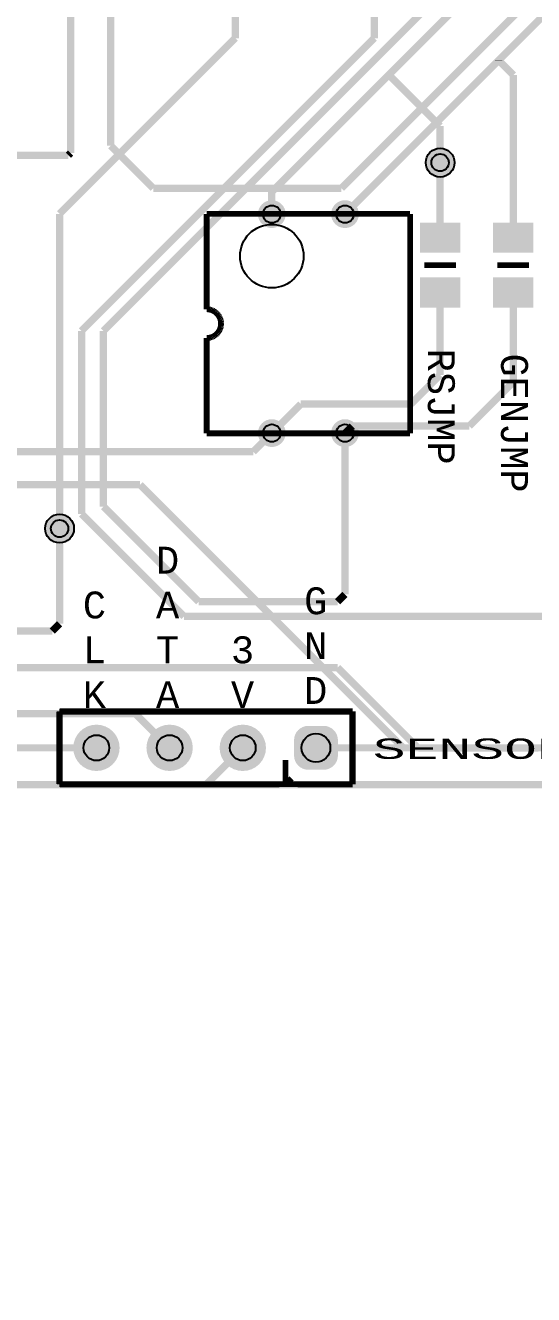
# Model space of a CAD drawing. Extents: x -3564 to 3564, y -2067 to 2176.
# Drawn here: x -1107 to -412, y -2067 to -332 of the extents above; entities that cross this region are included whole.
import ezdxf
from ezdxf.enums import TextEntityAlignment as Align

# ---------------------------------------------------------------- set-up
doc = ezdxf.new("R2010")
doc.units = 0
for name, color, linetype in [('3D_INFO_TOP', 1, 'CONTINUOUS'), ('BOARD_OUTLINE', 2, 'CONTINUOUS'), ('COPPER_BOTTOM', 1, 'CONTINUOUS'), ('COPPER_TOP', 3, 'CONTINUOUS'), ('DRILL', 255, 'CONTINUOUS'), ('SILKSCREEN_TOP', 4, 'CONTINUOUS'), ('SOLDER_MASK_BOTTOM', 212, 'CONTINUOUS'), ('SOLDER_MASK_TOP', 200, 'CONTINUOUS')]:
    doc.layers.add(name, color=color, linetype=linetype)
doc.styles.add('MONOTxtStyle', font='monotxt')

msp = doc.modelspace()

# ---------------------------------------------------------------- hatches: boundary and pattern name
at = {"layer": 'COPPER_BOTTOM'}
h = msp.add_hatch(color=256, dxfattribs=at)
edge = h.paths.add_edge_path()
edge.add_arc((-540, -520), 19.685039, 0, 360)
edge = h.paths.add_edge_path()
edge.add_arc((-540, -520), 11.811024, 0, 360)
h = msp.add_hatch(color=256, dxfattribs=at)
edge = h.paths.add_edge_path()
edge.add_arc((-770, -590.393701), 19, 0, 360)
edge = h.paths.add_edge_path()
edge.add_arc((-770, -590.393701), 12, 0, 360)
h = msp.add_hatch(color=256, dxfattribs=at)
edge = h.paths.add_edge_path()
edge.add_arc((-670, -590.393701), 19, 0, 360)
edge = h.paths.add_edge_path()
edge.add_arc((-670, -590.393701), 12, 0, 360)
h = msp.add_hatch(color=256, dxfattribs=at)
edge = h.paths.add_edge_path()
edge.add_arc((-770, -889.606299), 19, 0, 360)
edge = h.paths.add_edge_path()
edge.add_arc((-770, -889.606299), 12, 0, 360)
h = msp.add_hatch(color=256, dxfattribs=at)
edge = h.paths.add_edge_path()
edge.add_arc((-670, -889.606299), 19, 0, 360)
edge = h.paths.add_edge_path()
edge.add_arc((-670, -889.606299), 12, 0, 360)
h = msp.add_hatch(color=256, dxfattribs=at)
edge = h.paths.add_edge_path()
edge.add_arc((-1060, -1020), 19.685039, 0, 360)
edge = h.paths.add_edge_path()
edge.add_arc((-1060, -1020), 11.811024, 0, 360)
h = msp.add_hatch(color=256, dxfattribs=at)
edge = h.paths.add_edge_path()
edge.add_arc((-1009.635, -1319.635), 31.67, 0, 360)
edge = h.paths.add_edge_path()
edge.add_arc((-1009.635, -1319.635), 17.5, 0, 360)
h = msp.add_hatch(color=256, dxfattribs=at)
edge = h.paths.add_edge_path()
edge.add_arc((-909.635, -1319.635), 31.67, 0, 360)
edge = h.paths.add_edge_path()
edge.add_arc((-909.635, -1319.635), 17.5, 0, 360)
h = msp.add_hatch(color=256, dxfattribs=at)
edge = h.paths.add_edge_path()
edge.add_arc((-809.635, -1319.635), 31.67, 0, 360)
edge = h.paths.add_edge_path()
edge.add_arc((-809.635, -1319.635), 17.5, 0, 360)
h = msp.add_hatch(color=256, dxfattribs=at)
edge = h.paths.add_edge_path()
edge.add_line((-739.635, -1309.22), (-739.635, -1330.05))
edge.add_arc((-720.05, -1330.05), 19.585, 180, 270)
edge.add_line((-720.05, -1349.635), (-699.22, -1349.635))
edge.add_arc((-699.22, -1330.05), 19.585, 270, 0)
edge.add_line((-679.635, -1330.05), (-679.635, -1309.22))
edge.add_arc((-699.22, -1309.22), 19.585, 0, 90)
edge.add_line((-699.22, -1289.635), (-720.05, -1289.635))
edge.add_arc((-720.05, -1309.22), 19.585, 90, 180)
edge = h.paths.add_edge_path()
edge.add_arc((-709.635, -1319.635), 19.585, 0, 360)
at = {"layer": 'COPPER_TOP'}
h = msp.add_hatch(color=256, dxfattribs=at)
edge = h.paths.add_edge_path()
edge.add_arc((-540, -520), 19.685039, 0, 360)
edge = h.paths.add_edge_path()
edge.add_arc((-540, -520), 11.811024, 0, 360)
h = msp.add_hatch(color=256, dxfattribs=at)
edge = h.paths.add_edge_path()
edge.add_arc((-770, -590.393701), 19, 0, 360)
edge = h.paths.add_edge_path()
edge.add_arc((-770, -590.393701), 12, 0, 360)
h = msp.add_hatch(color=256, dxfattribs=at)
edge = h.paths.add_edge_path()
edge.add_arc((-670, -590.393701), 19, 0, 360)
edge = h.paths.add_edge_path()
edge.add_arc((-670, -590.393701), 12, 0, 360)
h = msp.add_hatch(color=256, dxfattribs=at)
edge = h.paths.add_edge_path()
edge.add_arc((-770, -889.606299), 19, 0, 360)
edge = h.paths.add_edge_path()
edge.add_arc((-770, -889.606299), 12, 0, 360)
h = msp.add_hatch(color=256, dxfattribs=at)
edge = h.paths.add_edge_path()
edge.add_arc((-670, -889.606299), 19, 0, 360)
edge = h.paths.add_edge_path()
edge.add_arc((-670, -889.606299), 12, 0, 360)
h = msp.add_hatch(color=256, dxfattribs=at)
edge = h.paths.add_edge_path()
edge.add_arc((-1060, -1020), 19.685039, 0, 360)
edge = h.paths.add_edge_path()
edge.add_arc((-1060, -1020), 11.811024, 0, 360)
h = msp.add_hatch(color=256, dxfattribs=at)
edge = h.paths.add_edge_path()
edge.add_arc((-1009.635, -1319.635), 31.67, 0, 360)
edge = h.paths.add_edge_path()
edge.add_arc((-1009.635, -1319.635), 17.5, 0, 360)
h = msp.add_hatch(color=256, dxfattribs=at)
edge = h.paths.add_edge_path()
edge.add_arc((-909.635, -1319.635), 31.67, 0, 360)
edge = h.paths.add_edge_path()
edge.add_arc((-909.635, -1319.635), 17.5, 0, 360)
h = msp.add_hatch(color=256, dxfattribs=at)
edge = h.paths.add_edge_path()
edge.add_arc((-809.635, -1319.635), 31.67, 0, 360)
edge = h.paths.add_edge_path()
edge.add_arc((-809.635, -1319.635), 17.5, 0, 360)
h = msp.add_hatch(color=256, dxfattribs=at)
edge = h.paths.add_edge_path()
edge.add_line((-739.635, -1309.22), (-739.635, -1330.05))
edge.add_arc((-720.05, -1330.05), 19.585, 180, 270)
edge.add_line((-720.05, -1349.635), (-699.22, -1349.635))
edge.add_arc((-699.22, -1330.05), 19.585, 270, 0)
edge.add_line((-679.635, -1330.05), (-679.635, -1309.22))
edge.add_arc((-699.22, -1309.22), 19.585, 0, 90)
edge.add_line((-699.22, -1289.635), (-720.05, -1289.635))
edge.add_arc((-720.05, -1309.22), 19.585, 90, 180)
edge = h.paths.add_edge_path()
edge.add_arc((-709.635, -1319.635), 19.585, 0, 360)
at = {"layer": 'DRILL'}
h = msp.add_hatch(color=255, dxfattribs=at)
edge = h.paths.add_edge_path()
edge.add_arc((-540, -520), 11.811024, 0, 360)
h = msp.add_hatch(color=255, dxfattribs=at)
edge = h.paths.add_edge_path()
edge.add_arc((-770, -590.393701), 12, 0, 360)
h = msp.add_hatch(color=255, dxfattribs=at)
edge = h.paths.add_edge_path()
edge.add_arc((-670, -590.393701), 12, 0, 360)
h = msp.add_hatch(color=255, dxfattribs=at)
edge = h.paths.add_edge_path()
edge.add_arc((-770, -889.606299), 12, 0, 360)
h = msp.add_hatch(color=255, dxfattribs=at)
edge = h.paths.add_edge_path()
edge.add_arc((-670, -889.606299), 12, 0, 360)
h = msp.add_hatch(color=255, dxfattribs=at)
edge = h.paths.add_edge_path()
edge.add_arc((-1060, -1020), 11.811024, 0, 360)
h = msp.add_hatch(color=255, dxfattribs=at)
edge = h.paths.add_edge_path()
edge.add_arc((-709.635, -1319.635), 19.585, 0, 360)
h = msp.add_hatch(color=255, dxfattribs=at)
edge = h.paths.add_edge_path()
edge.add_arc((-1009.635, -1319.635), 17.5, 0, 360)
h = msp.add_hatch(color=255, dxfattribs=at)
edge = h.paths.add_edge_path()
edge.add_arc((-909.635, -1319.635), 17.5, 0, 360)
h = msp.add_hatch(color=255, dxfattribs=at)
edge = h.paths.add_edge_path()
edge.add_arc((-809.635, -1319.635), 17.5, 0, 360)
at = {"layer": 'SOLDER_MASK_BOTTOM'}
h = msp.add_hatch(color=256, dxfattribs=at)
edge = h.paths.add_edge_path()
edge.add_arc((-540, -520), 19.685039, 0, 360)
h = msp.add_hatch(color=256, dxfattribs=at)
edge = h.paths.add_edge_path()
edge.add_arc((-770, -590.393701), 19, 0, 360)
edge = h.paths.add_edge_path()
edge.add_arc((-770, -590.393701), 12, 0, 360)
h = msp.add_hatch(color=256, dxfattribs=at)
edge = h.paths.add_edge_path()
edge.add_arc((-670, -590.393701), 19, 0, 360)
edge = h.paths.add_edge_path()
edge.add_arc((-670, -590.393701), 12, 0, 360)
h = msp.add_hatch(color=256, dxfattribs=at)
edge = h.paths.add_edge_path()
edge.add_arc((-770, -889.606299), 19, 0, 360)
edge = h.paths.add_edge_path()
edge.add_arc((-770, -889.606299), 12, 0, 360)
h = msp.add_hatch(color=256, dxfattribs=at)
edge = h.paths.add_edge_path()
edge.add_arc((-670, -889.606299), 19, 0, 360)
edge = h.paths.add_edge_path()
edge.add_arc((-670, -889.606299), 12, 0, 360)
h = msp.add_hatch(color=256, dxfattribs=at)
edge = h.paths.add_edge_path()
edge.add_arc((-1060, -1020), 19.685039, 0, 360)
h = msp.add_hatch(color=256, dxfattribs=at)
edge = h.paths.add_edge_path()
edge.add_arc((-1009.635, -1319.635), 31.67, 0, 360)
edge = h.paths.add_edge_path()
edge.add_arc((-1009.635, -1319.635), 17.5, 0, 360)
h = msp.add_hatch(color=256, dxfattribs=at)
edge = h.paths.add_edge_path()
edge.add_arc((-909.635, -1319.635), 31.67, 0, 360)
edge = h.paths.add_edge_path()
edge.add_arc((-909.635, -1319.635), 17.5, 0, 360)
h = msp.add_hatch(color=256, dxfattribs=at)
edge = h.paths.add_edge_path()
edge.add_arc((-809.635, -1319.635), 31.67, 0, 360)
edge = h.paths.add_edge_path()
edge.add_arc((-809.635, -1319.635), 17.5, 0, 360)
h = msp.add_hatch(color=256, dxfattribs=at)
edge = h.paths.add_edge_path()
edge.add_line((-739.635, -1309.22), (-739.635, -1330.05))
edge.add_arc((-720.05, -1330.05), 19.585, 180, 270)
edge.add_line((-720.05, -1349.635), (-699.22, -1349.635))
edge.add_arc((-699.22, -1330.05), 19.585, 270, 0)
edge.add_line((-679.635, -1330.05), (-679.635, -1309.22))
edge.add_arc((-699.22, -1309.22), 19.585, 0, 90)
edge.add_line((-699.22, -1289.635), (-720.05, -1289.635))
edge.add_arc((-720.05, -1309.22), 19.585, 90, 180)
edge = h.paths.add_edge_path()
edge.add_arc((-709.635, -1319.635), 19.585, 0, 360)
at = {"layer": 'SOLDER_MASK_TOP'}
h = msp.add_hatch(color=256, dxfattribs=at)
edge = h.paths.add_edge_path()
edge.add_arc((-540, -520), 19.685039, 0, 360)
h = msp.add_hatch(color=256, dxfattribs=at)
edge = h.paths.add_edge_path()
edge.add_arc((-770, -590.393701), 19, 0, 360)
edge = h.paths.add_edge_path()
edge.add_arc((-770, -590.393701), 12, 0, 360)
h = msp.add_hatch(color=256, dxfattribs=at)
edge = h.paths.add_edge_path()
edge.add_arc((-670, -590.393701), 19, 0, 360)
edge = h.paths.add_edge_path()
edge.add_arc((-670, -590.393701), 12, 0, 360)
h = msp.add_hatch(color=256, dxfattribs=at)
edge = h.paths.add_edge_path()
edge.add_arc((-770, -889.606299), 19, 0, 360)
edge = h.paths.add_edge_path()
edge.add_arc((-770, -889.606299), 12, 0, 360)
h = msp.add_hatch(color=256, dxfattribs=at)
edge = h.paths.add_edge_path()
edge.add_arc((-670, -889.606299), 19, 0, 360)
edge = h.paths.add_edge_path()
edge.add_arc((-670, -889.606299), 12, 0, 360)
h = msp.add_hatch(color=256, dxfattribs=at)
edge = h.paths.add_edge_path()
edge.add_arc((-1060, -1020), 19.685039, 0, 360)
h = msp.add_hatch(color=256, dxfattribs=at)
edge = h.paths.add_edge_path()
edge.add_arc((-1009.635, -1319.635), 31.67, 0, 360)
edge = h.paths.add_edge_path()
edge.add_arc((-1009.635, -1319.635), 17.5, 0, 360)
h = msp.add_hatch(color=256, dxfattribs=at)
edge = h.paths.add_edge_path()
edge.add_arc((-909.635, -1319.635), 31.67, 0, 360)
edge = h.paths.add_edge_path()
edge.add_arc((-909.635, -1319.635), 17.5, 0, 360)
h = msp.add_hatch(color=256, dxfattribs=at)
edge = h.paths.add_edge_path()
edge.add_arc((-809.635, -1319.635), 31.67, 0, 360)
edge = h.paths.add_edge_path()
edge.add_arc((-809.635, -1319.635), 17.5, 0, 360)
h = msp.add_hatch(color=256, dxfattribs=at)
edge = h.paths.add_edge_path()
edge.add_line((-739.635, -1309.22), (-739.635, -1330.05))
edge.add_arc((-720.05, -1330.05), 19.585, 180, 270)
edge.add_line((-720.05, -1349.635), (-699.22, -1349.635))
edge.add_arc((-699.22, -1330.05), 19.585, 270, 0)
edge.add_line((-679.635, -1330.05), (-679.635, -1309.22))
edge.add_arc((-699.22, -1309.22), 19.585, 0, 90)
edge.add_line((-699.22, -1289.635), (-720.05, -1289.635))
edge.add_arc((-720.05, -1309.22), 19.585, 90, 180)
edge = h.paths.add_edge_path()
edge.add_arc((-709.635, -1319.635), 19.585, 0, 360)

# ---------------------------------------------------------------- linework, layer by layer
at = {"layer": '3D_INFO_TOP', "color": 1}
for points, const_width in [([(-581, -590), (-859, -590)], 8), ([(-859, -590), (-859, -720.314961)], 8), ([(-581, -890), (-581, -590)], 8), ([(-566.574803, -616.692913), (-566.574803, -703.307087)], 0.03937), ([(-513.425197, -616.692913), (-566.574803, -616.692913)], 0.03937), ([(-513.425197, -703.307087), (-513.425197, -616.692913)], 0.03937), ([(-466.574803, -616.692913), (-466.574803, -703.307087)], 0.03937), ([(-413.425197, -616.692913), (-466.574803, -616.692913)], 0.03937), ([(-413.425197, -703.307087), (-413.425197, -616.692913)], 0.03937), ([(-566.574803, -703.307087), (-513.425197, -703.307087)], 0.03937), ([(-466.574803, -703.307087), (-413.425197, -703.307087)], 0.03937), ([(-858.999961, -720.314961), (-859, -720.314961)], 8), ([(-857.284331, -720.389843), (-858.999961, -720.314961)], 8), ([(-855.581693, -720.614016), (-857.284331, -720.389843)], 8), ([(-853.905118, -720.985709), (-855.581693, -720.614016)], 8), ([(-852.267283, -721.502087), (-853.905118, -720.985709)], 8), ([(-850.680709, -722.159291), (-852.267283, -721.502087)], 8), ([(-849.15748, -722.952244), (-850.680709, -722.159291)], 8), ([(-847.709094, -723.874921), (-849.15748, -722.952244)], 8), ([(-846.346693, -724.920354), (-847.709094, -723.874921)], 8), ([(-845.080551, -726.080551), (-846.346693, -724.920354)], 8), ([(-843.920354, -727.346693), (-845.080551, -726.080551)], 8), ([(-842.874921, -728.709094), (-843.920354, -727.346693)], 8), ([(-841.952244, -730.15748), (-842.874921, -728.709094)], 8), ([(-841.159291, -731.680709), (-841.952244, -730.15748)], 8), ([(-840.502087, -733.267283), (-841.159291, -731.680709)], 8), ([(-841.952244, -749.84252), (-841.159291, -748.319252)], 8), ([(-841.159291, -748.319252), (-840.502087, -746.732677)], 8), ([(-839.985709, -734.905118), (-840.502087, -733.267283)], 8), ([(-840.502087, -746.732677), (-839.985709, -745.094843)], 8), ([(-839.614016, -736.581693), (-839.985709, -734.905118)], 8), ([(-839.985709, -745.094843), (-839.614016, -743.418268)], 8), ([(-839.389843, -738.284331), (-839.614016, -736.581693)], 8), ([(-839.614016, -743.418268), (-839.389843, -741.71563)], 8), ([(-839.314961, -740), (-839.389843, -738.284331)], 8), ([(-839.389843, -741.71563), (-839.314961, -740)], 8), ([(-859, -759.685039), (-857.284331, -759.610118)], 8), ([(-859, -759.685039), (-859, -890)], 8), ([(-857.284331, -759.610118), (-855.581693, -759.385945)], 8), ([(-855.581693, -759.385945), (-853.905118, -759.014252)], 8), ([(-853.905118, -759.014252), (-852.267283, -758.497874)], 8), ([(-852.267283, -758.497874), (-850.680709, -757.840669)], 8), ([(-850.680709, -757.840669), (-849.15748, -757.047717)], 8), ([(-849.15748, -757.047717), (-847.709094, -756.125039)], 8), ([(-847.709094, -756.125039), (-846.346693, -755.079606)], 8), ([(-846.346693, -755.079606), (-845.080551, -753.919409)], 8), ([(-845.080551, -753.919409), (-843.920354, -752.653268)], 8), ([(-843.920354, -752.653268), (-842.874921, -751.290866)], 8), ([(-842.874921, -751.290866), (-841.952244, -749.84252)], 8), ([(-859, -890), (-581, -890)], 8), ([(-1060.365, -1369.225), (-1060.365, -1270.145)], 8), ([(-1060.365, -1270.145), (-660.175, -1270.145)], 8), ([(-660.175, -1270.145), (-660.175, -1369.225)], 8), ([(-660.175, -1369.225), (-1060.365, -1369.225)], 8)]:
    msp.add_lwpolyline(points, dxfattribs=dict(at, const_width=const_width))
msp.add_circle((-770, -647.755118), 43.370079, dxfattribs=at)
at = {"layer": 'BOARD_OUTLINE', "color": 2, "const_width": 0.000039}
for points in [[(-1250, -1398.766063), (-450, -1398.766063)], [(-450, -1398.766063), (-450, -2066.766063)], [(-450, -2066.766063), (0, -2066.766063)]]:
    msp.add_lwpolyline(points, dxfattribs=at)
at = {"layer": 'COPPER_BOTTOM', "color": 1, "const_width": 10}
for points in [[(-820, -350), (-820, 710)], [(-630, -350), (-630, -270)], [(-500, -290), (-770, -560)], [(-550, -300), (-1000, -750)], [(-1060, -590), (-820, -350)], [(-630, -350), (-1030, -750)], [(-610, -400), (-540, -470)], [(-540, -470), (-540, -520)], [(-770, -560), (-770, -590.393701)], [(-1060, -1020), (-1060, -590)], [(-1030, -750), (-1030, -1000)], [(-1000, -750), (-1000, -990)], [(-670, -889.606299), (-670, -1110)], [(-1000, -990), (-870, -1120)], [(-1030, -1000), (-890, -1140)], [(-670, -1110), (-680, -1120)], [(-870, -1120), (-680, -1120)], [(-890, -1140), (-320, -1140)], [(-1202.929134, -1210), (-680, -1210)], [(-680, -1210), (-570, -1320)], [(-1009.635039, -1319.635039), (-1282.564173, -1319.635039)], [(-570, -1320), (-405.606693, -1320)]]:
    msp.add_lwpolyline(points, dxfattribs=at)
at = {"layer": 'COPPER_TOP', "color": 3, "const_width": 10}
for points in [[(-1045, -242.92874), (-1045, -507.071102)], [(-990, -270), (-990, -497.071102)], [(-675, -555), (-430, -310)], [(-400, -320.393701), (-670, -590.393701)], [(-459.999961, -379.999961), (-459.999961, -380.393661)], [(-440, -400.393701), (-459.999961, -380.393661)], [(-440, -400.393701), (-440, -622.598425)], [(-1045, -507.071102), (-1047.928898, -510)], [(-932.07126, -555), (-990, -497.071102)], [(-1047.928898, -510), (-1670, -510)], [(-540, -520), (-540, -620)], [(-932.07126, -555), (-675, -555)], [(-540, -697.401575), (-540, -810)], [(-440, -820), (-440, -697.401575)], [(-540, -810), (-580, -850)], [(-499.999961, -879.999961), (-440, -820)], [(-730.393701, -850), (-795.393701, -915)], [(-580, -850), (-730.393701, -850)], [(-669.606299, -889.606299), (-660, -880)], [(-660, -880), (-499.999961, -879.999961)], [(-769.80315, -889.80315), (-770, -890)], [(-1735, -915), (-795.393701, -915)], [(-1220, -960), (-950, -960)], [(-950, -960), (-590.365, -1319.635)], [(-1060, -1020), (-1060, -1150)], [(-1779.999961, -1159.999961), (-1069.999961, -1159.999961)], [(-1060, -1150), (-1069.999961, -1159.999961)], [(-1210, -1272.92874), (-956.341339, -1272.92874)], [(-956.341339, -1272.92874), (-909.635, -1319.635)], [(-860, -1370), (-809.635, -1319.635)], [(-360.364961, -1319.635039), (-709.635, -1319.635)], [(-1267.071102, -1370), (-382.929528, -1370)]]:
    msp.add_lwpolyline(points, dxfattribs=at)
at = {"layer": 'COPPER_TOP'}
for points in [[(-567.559055, -643.267717), (-567.559055, -601.929134), (-512.440945, -643.267717), (-512.440945, -601.929134)], [(-467.559055, -643.267717), (-467.559055, -601.929134), (-412.440945, -643.267717), (-412.440945, -601.929134)], [(-567.559055, -718.070866), (-567.559055, -676.732283), (-512.440945, -718.070866), (-512.440945, -676.732283)], [(-467.559055, -718.070866), (-467.559055, -676.732283), (-412.440945, -718.070866), (-412.440945, -676.732283)]]:
    msp.add_solid(points, dxfattribs=at)
at = {"layer": 'DRILL', "color": 255}
for centre, radius in [((-540, -520), 11.811024), ((-770, -590.393701), 12), ((-670, -590.393701), 12), ((-770, -889.606299), 12), ((-670, -889.606299), 12), ((-1060, -1020), 11.811024), ((-709.635, -1319.635), 19.585), ((-1009.635, -1319.635), 17.5), ((-909.635, -1319.635), 17.5), ((-809.635, -1319.635), 17.5)]:
    msp.add_circle(centre, radius, dxfattribs=at)
at = {"layer": 'SILKSCREEN_TOP', "color": 4}
for points, const_width in [([(-581, -590), (-859, -590)], 8), ([(-859, -590), (-859, -720.314961)], 8), ([(-581, -890), (-581, -590)], 8), ([(-561.653543, -660), (-518.346457, -660)], 7.874016), ([(-561.653543, -660), (-518.346457, -660)], 7.874016), ([(-461.653543, -660), (-418.346457, -660)], 7.874016), ([(-461.653543, -660), (-418.346457, -660)], 7.874016), ([(-858.999961, -720.314961), (-859, -720.314961)], 8), ([(-857.284331, -720.389843), (-858.999961, -720.314961)], 8), ([(-855.581693, -720.614016), (-857.284331, -720.389843)], 8), ([(-853.905118, -720.985709), (-855.581693, -720.614016)], 8), ([(-852.267283, -721.502087), (-853.905118, -720.985709)], 8), ([(-850.680709, -722.159291), (-852.267283, -721.502087)], 8), ([(-849.15748, -722.952244), (-850.680709, -722.159291)], 8), ([(-847.709094, -723.874921), (-849.15748, -722.952244)], 8), ([(-846.346693, -724.920354), (-847.709094, -723.874921)], 8), ([(-845.080551, -726.080551), (-846.346693, -724.920354)], 8), ([(-843.920354, -727.346693), (-845.080551, -726.080551)], 8), ([(-842.874921, -728.709094), (-843.920354, -727.346693)], 8), ([(-841.952244, -730.15748), (-842.874921, -728.709094)], 8), ([(-841.159291, -731.680709), (-841.952244, -730.15748)], 8), ([(-840.502087, -733.267283), (-841.159291, -731.680709)], 8), ([(-841.952244, -749.84252), (-841.159291, -748.319252)], 8), ([(-841.159291, -748.319252), (-840.502087, -746.732677)], 8), ([(-839.985709, -734.905118), (-840.502087, -733.267283)], 8), ([(-840.502087, -746.732677), (-839.985709, -745.094843)], 8), ([(-839.614016, -736.581693), (-839.985709, -734.905118)], 8), ([(-839.985709, -745.094843), (-839.614016, -743.418268)], 8), ([(-839.389843, -738.284331), (-839.614016, -736.581693)], 8), ([(-839.614016, -743.418268), (-839.389843, -741.71563)], 8), ([(-839.314961, -740), (-839.389843, -738.284331)], 8), ([(-839.389843, -741.71563), (-839.314961, -740)], 8), ([(-859, -759.685039), (-857.284331, -759.610118)], 8), ([(-859, -759.685039), (-859, -890)], 8), ([(-857.284331, -759.610118), (-855.581693, -759.385945)], 8), ([(-855.581693, -759.385945), (-853.905118, -759.014252)], 8), ([(-853.905118, -759.014252), (-852.267283, -758.497874)], 8), ([(-852.267283, -758.497874), (-850.680709, -757.840669)], 8), ([(-850.680709, -757.840669), (-849.15748, -757.047717)], 8), ([(-849.15748, -757.047717), (-847.709094, -756.125039)], 8), ([(-847.709094, -756.125039), (-846.346693, -755.079606)], 8), ([(-846.346693, -755.079606), (-845.080551, -753.919409)], 8), ([(-845.080551, -753.919409), (-843.920354, -752.653268)], 8), ([(-843.920354, -752.653268), (-842.874921, -751.290866)], 8), ([(-842.874921, -751.290866), (-841.952244, -749.84252)], 8), ([(-859, -890), (-581, -890)], 8), ([(-1059.635079, -1369.635), (-1059.635, -1269.635)], 8), ([(-1059.635, -1269.635), (-659.635, -1269.635)], 8), ([(-659.635, -1369.635), (-659.635, -1269.635)], 8), ([(-751.301614, -1369.635), (-751.301614, -1336.301654)], 8), ([(-1059.635079, -1369.635), (-759.635, -1369.635)], 8), ([(-742.968386, -1361.301654), (-751.301614, -1369.635)], 8), ([(-734.635079, -1369.635), (-659.635, -1369.635)], 8)]:
    msp.add_lwpolyline(points, dxfattribs=dict(at, const_width=const_width))
msp.add_circle((-770, -647.755118), 43.370079, dxfattribs=at)
at = {"layer": 'SOLDER_MASK_BOTTOM'}
for centre in [(-540, -520), (-1060, -1020)]:
    msp.add_circle(centre, 19.685039, dxfattribs=at)
at = {"layer": 'SOLDER_MASK_TOP'}
for centre in [(-540, -520), (-1060, -1020)]:
    msp.add_circle(centre, 19.685039, dxfattribs=at)
for points in [[(-567.559055, -643.267717), (-567.559055, -601.929134), (-512.440945, -643.267717), (-512.440945, -601.929134)], [(-467.559055, -643.267717), (-467.559055, -601.929134), (-412.440945, -643.267717), (-412.440945, -601.929134)], [(-567.559055, -718.070866), (-567.559055, -676.732283), (-512.440945, -718.070866), (-512.440945, -676.732283)], [(-467.559055, -718.070866), (-467.559055, -676.732283), (-412.440945, -718.070866), (-412.440945, -676.732283)]]:
    msp.add_solid(points, dxfattribs=at)

# ---------------------------------------------------------------- texts
at = {"layer": 'SILKSCREEN_TOP', "style": 'MONOTxtStyle', "width": 0.995556}
for s, p in [('RSJMP', (-520, -853.464567)), ('GENJMP', (-420, -875.826772))]:
    msp.add_text(s, height=36.745407, rotation=270, dxfattribs=at).set_placement(p, align=Align.TOP_CENTER)
at = {"layer": 'SILKSCREEN_TOP', "style": 'MONOTxtStyle', "width": 1.866667}
msp.add_text('SENSOR1', height=27.777769, dxfattribs=at).set_placement((-475, -1320.833346), align=Align.MIDDLE_CENTER)
at = {"layer": 'SILKSCREEN_TOP', "char_height": 36.745407, "width": 70.551181, "style": 'MONOTxtStyle'}
for s, insert, attachment_point in [('D\\PA\\PT\\PA', (-912.362205, -1265.354291), 8), ('C\\PL\\PK', (-1012.362205, -1265.354291), 8), ('G\\PN\\PD', (-710, -1180), 5), ('3\\PV', (-810, -1265.354291), 8)]:
    msp.add_mtext(s, dxfattribs=dict(at, insert=insert, attachment_point=attachment_point))

doc.saveas('drawing.dxf')
